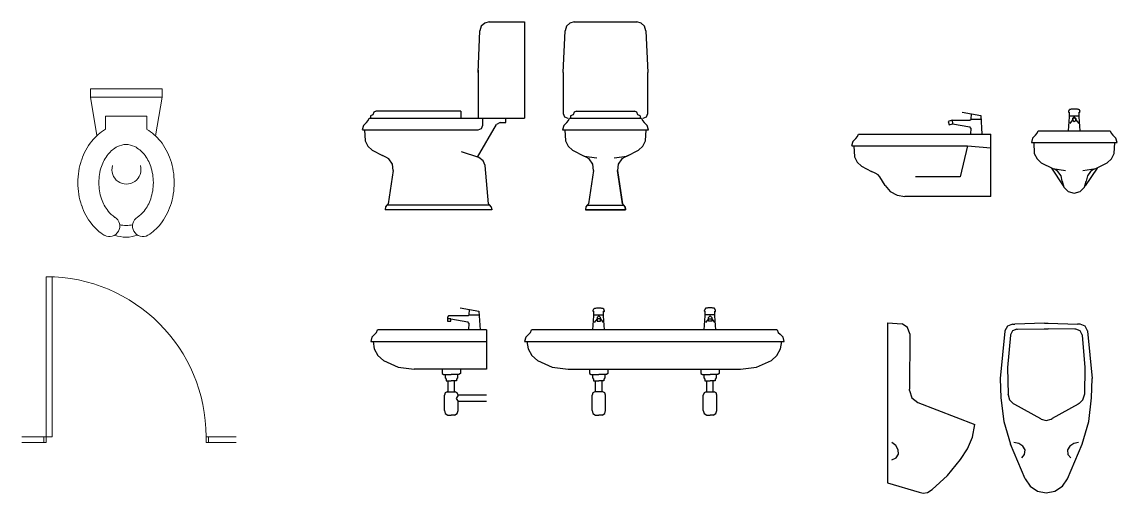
# Model space of a CAD drawing. Header units: millimetres. Extents: x -4763 to 645, y -25 to 217.
# Drawn here: x -50.198 to -45.472, y 3.219 to 5.25 of the extents above; entities that cross this region are included whole.
import ezdxf

# ---------------------------------------------------------------- set-up
doc = ezdxf.new("R2010")
doc.units = ezdxf.units.MM
doc.header["$LTSCALE"] = 0.5
doc.linetypes.add('DASHED', pattern=[15, 12, -3])
doc.layers.add('A223G3', color=3, linetype='Continuous', lineweight=0)
doc.layers.add('A740G3', color=3, linetype='Continuous', lineweight=0)
doc.layers.add('MEBEL', color=7, linetype='DASHED')

# ---------------------------------------------------------------- blocks, each defined once
blk = doc.blocks.new('*B244')
at = {"layer": 'A740G3', "color": 0, "linetype": 'ByBlock'}
for p, q in [((105, 0), (105, 690)), ((130, 0), (130, 690)), ((95, 0), (105, 0)), ((95, -25), (95, 0)), ((105, 0), (105, -25)), ((105, 0), (130, 0)), ((795, -25), (795, 0)), ((795, 0), (805, 0)), ((805, 0), (805, -25)), ((105, -25), (95, -25)), ((805, -25), (795, -25))]:
    blk.add_line(p, q, dxfattribs=at)
blk.add_arc((105, 0), 690, 0, 90, dxfattribs=at)
blk = doc.blocks.new('*B245')
at = {"layer": 'A740G3', "color": 0, "linetype": 'ByBlock'}
for p, q in [((604.7, 1500), (295.3, 1500)), ((295.3, 1500), (295.3, 1463.3)), ((604.7, 1500), (604.7, 1463.3)), ((604.7, 1463.3), (295.3, 1463.3)), ((295.3, 1463.3), (323.7, 1298.3)), ((604.7, 1463.3), (576.2, 1297.6)), ((360.5, 1382.5), (539.5, 1382.5)), ((360.5, 1325.6), (360.5, 1382.5)), ((539.5, 1325.6), (539.5, 1382.4))]:
    blk.add_line(p, q, dxfattribs=at)
for centre, radius, start, end in [((539.5, 1382.4), 0.05, 0, 90), ((470.6, 1139.2), 216.6, 120.5718, 141.417), ((418.4, 1127.6), 231.7, 39.2646, 58.544), ((497.7, 1116), 252.1, 141.1425, 161.9877), ((495.7, 1108.6), 165.4, 120.2826, 138.5723), ((459.2, 1140.4), 120.6, 94.5741, 112.8639), ((439.9, 1140.4), 120.6, 67.1361, 85.4259), ((403.4, 1108.6), 165.4, 41.4277, 59.7174), ((383.3, 1106.2), 272.4, 18.7952, 38.0746), ((517.5, 1101.7), 275.6, 160.434, 181.2792), ((520.1, 1103.9), 187.2, 142.4202, 160.71), ((379, 1103.9), 187.2, 19.29, 37.5798), ((359.4, 1098.2), 297.7, 359.5037, 18.783), ((555.7, 1095.6), 223.7, 161.7117, 180.0015), ((451, 1151.5), 62.5, 163.7398, 376.2602), ((343.4, 1095.6), 223.7, 359.9985, 18.2883), ((517.5, 1089.4), 275.6, 178.7208, 199.566), ((555.7, 1095.6), 223.7, 179.9985, 198.2883), ((343.4, 1095.6), 223.7, 341.7117, 0.0015), ((359.4, 1093), 297.7, 341.217, 0.4963), ((497.7, 1075.1), 252.1, 198.0123, 218.8575), ((520.1, 1087.2), 187.2, 199.29, 217.5798), ((379, 1087.2), 187.2, 322.4202, 340.71), ((383.3, 1084.9), 272.4, 321.9254, 341.2048), ((377.4, 908.4), 45.1, 242.0583, 57.8952), ((470.6, 1052), 126.6, 218.5831, 236.8729), ((522.6, 908.4), 45.1, 122.1048, 297.9417), ((428.5, 1052), 126.6, 303.1272, 321.4169), ((461.2, 1041.3), 202.5, 217.9002, 238.7454), ((449.6, 1011.4), 100.8, 254.2189, 270), ((449.6, 1011.4), 100.8, 270, 286.3298), ((428.5, 1052), 216.6, 302.1376, 321.4169), ((449.6, 1011.4), 150.8, 250.618, 270), ((449.6, 1011.4), 150.8, 270, 289.6031)]:
    blk.add_arc(centre, radius, start, end, dxfattribs=at)
blk = doc.blocks.new('*B246')
at = {"layer": 'A740G3', "color": 0, "linetype": 'ByBlock'}
for p, q in [((95, 0), (0, 0)), ((805, 0), (925, 0)), ((95, -25), (0, -25)), ((805, -25), (925, -25))]:
    blk.add_line(p, q, dxfattribs=at)
at = {"layer": 'A223G3', "color": 0, "linetype": 'ByBlock'}
for name in ['*B245', '*B244']:
    blk.add_blockref(name, (0, 0), dxfattribs=at)
blk = doc.blocks.new('PLUMBING0018')
at = {"color": 0, "linetype": 'ByBlock'}
blk.add_blockref('*B246', (0, 0), dxfattribs=at)

msp = doc.modelspace()

# ---------------------------------------------------------------- linework, layer by layer
at = {"layer": 'MEBEL', "linetype": 'Continuous'}
for p, q in [((-48.20074, 5.24541), (-48.21529, 5.23149)), ((-48.18125, 5.25048), (-48.20074, 5.24541)), ((-48.18125, 5.25048), (-48.02916, 5.25048)), ((-48.02916, 5.25048), (-48.02916, 4.83548)), ((-47.83367, 5.24541), (-47.84822, 5.23149)), ((-47.81418, 5.25048), (-47.83367, 5.24541)), ((-47.81418, 5.25048), (-47.54497, 5.25048)), ((-47.52548, 5.24541), (-47.54497, 5.25048)), ((-47.51093, 5.23149), (-47.52548, 5.24541)), ((-48.22917, 5.03303), (-48.22122, 5.21225)), ((-48.21529, 5.23149), (-48.22122, 5.21225)), ((-47.86209, 5.03303), (-47.85414, 5.21225)), ((-47.84822, 5.23149), (-47.85414, 5.21225)), ((-47.50501, 5.21225), (-47.51093, 5.23149)), ((-47.50501, 5.21225), (-47.49706, 5.03303)), ((-48.22917, 5.04298), (-48.22917, 4.83548)), ((-47.86209, 5.03303), (-47.86209, 4.85558)), ((-47.49706, 4.85558), (-47.49706, 5.03303)), ((-45.68096, 4.86551), (-45.67805, 4.87262)), ((-45.67805, 4.87262), (-45.67747, 4.87325)), ((-45.67747, 4.87325), (-45.67625, 4.87386)), ((-45.67625, 4.87386), (-45.67443, 4.87442)), ((-45.67443, 4.87442), (-45.67207, 4.87492)), ((-45.67207, 4.87492), (-45.66925, 4.87534)), ((-45.66925, 4.87534), (-45.66604, 4.87566)), ((-45.66604, 4.87566), (-45.66256, 4.87589)), ((-45.66256, 4.87589), (-45.65891, 4.876)), ((-45.65891, 4.876), (-45.6552, 4.876)), ((-45.6552, 4.876), (-45.65155, 4.87589)), ((-45.65155, 4.87589), (-45.64806, 4.87566)), ((-45.64806, 4.87566), (-45.64486, 4.87534)), ((-45.64486, 4.87534), (-45.64204, 4.87492)), ((-45.64204, 4.87492), (-45.63968, 4.87442)), ((-45.63968, 4.87442), (-45.63786, 4.87386)), ((-45.63786, 4.87386), (-45.63664, 4.87325)), ((-45.63664, 4.87325), (-45.63605, 4.87262)), ((-45.63605, 4.87262), (-45.63315, 4.86551)), ((-48.7108, 4.81683), (-48.70318, 4.82503)), ((-48.70318, 4.82503), (-48.69873, 4.83558)), ((-48.69873, 4.83548), (-48.10896, 4.83548)), ((-48.68377, 4.85048), (-48.69406, 4.84527)), ((-48.69406, 4.84527), (-48.69406, 4.83542)), ((-48.67937, 4.86108), (-48.68377, 4.85048)), ((-48.67937, 4.86108), (-48.68377, 4.85048)), ((-48.66877, 4.86548), (-48.67937, 4.86108)), ((-48.66877, 4.86548), (-48.67937, 4.86108)), ((-48.30417, 4.86548), (-48.66991, 4.86548)), ((-48.30417, 4.86548), (-48.30417, 4.83548)), ((-48.20917, 4.80548), (-48.20917, 4.83548)), ((-48.10896, 4.81728), (-48.10896, 4.83548)), ((-48.10896, 4.83548), (-48.02916, 4.83548)), ((-47.86209, 4.85558), (-47.85624, 4.84144)), ((-47.85624, 4.84144), (-47.84209, 4.83558)), ((-47.84662, 4.81683), (-47.83899, 4.82503)), ((-47.83899, 4.82503), (-47.83455, 4.83558)), ((-47.83461, 4.83542), (-47.83455, 4.83558)), ((-47.83461, 4.83542), (-47.52461, 4.83558)), ((-47.81958, 4.85048), (-47.82987, 4.84527)), ((-47.82987, 4.84527), (-47.82987, 4.83542)), ((-47.81519, 4.86108), (-47.81958, 4.85048)), ((-47.81519, 4.86108), (-47.81958, 4.85048)), ((-47.80458, 4.86548), (-47.81519, 4.86108)), ((-47.80458, 4.86548), (-47.81519, 4.86108)), ((-47.80458, 4.86548), (-47.55457, 4.86548)), ((-47.80458, 4.86548), (-47.55457, 4.86548)), ((-47.54396, 4.86108), (-47.55457, 4.86548)), ((-47.54396, 4.86108), (-47.55457, 4.86548)), ((-47.53957, 4.85048), (-47.54396, 4.86108)), ((-47.53957, 4.85048), (-47.54396, 4.86108)), ((-47.52928, 4.84527), (-47.53957, 4.85048)), ((-47.52928, 4.84527), (-47.52928, 4.83558)), ((-47.52461, 4.83558), (-47.52455, 4.83542)), ((-47.52461, 4.83558), (-47.52016, 4.82503)), ((-47.52016, 4.82503), (-47.51253, 4.81683)), ((-47.51706, 4.83558), (-47.50292, 4.84144)), ((-47.50292, 4.84144), (-47.49706, 4.85558)), ((-46.18403, 4.82633), (-46.20151, 4.82116)), ((-46.20151, 4.82116), (-46.19726, 4.80677)), ((-46.18403, 4.82633), (-46.18186, 4.81133)), ((-46.18403, 4.82633), (-46.10678, 4.82633)), ((-46.14046, 4.86105), (-46.06039, 4.84693)), ((-46.10678, 4.82633), (-46.10178, 4.83108)), ((-46.10178, 4.83108), (-46.10063, 4.85403)), ((-46.10178, 4.83108), (-46.05934, 4.83108)), ((-46.06039, 4.84693), (-46.05502, 4.76633)), ((-45.68206, 4.78127), (-45.67805, 4.84128)), ((-45.68096, 4.86157), (-45.68096, 4.86551)), ((-45.68087, 4.86082), (-45.68096, 4.86157)), ((-45.67999, 4.86007), (-45.68087, 4.86082)), ((-45.67835, 4.85937), (-45.67999, 4.86007)), ((-45.67815, 4.85932), (-45.67835, 4.85937)), ((-45.67805, 4.84128), (-45.67805, 4.86128)), ((-45.67805, 4.84603), (-45.63605, 4.84603)), ((-45.66425, 4.82891), (-45.67665, 4.81262)), ((-45.65705, 4.84128), (-45.66425, 4.83408)), ((-45.66425, 4.83408), (-45.66425, 4.82891)), ((-45.66214, 4.834), (-45.66425, 4.82891)), ((-45.66425, 4.82891), (-45.66214, 4.82383)), ((-45.65705, 4.83611), (-45.66214, 4.834)), ((-45.66214, 4.82383), (-45.65705, 4.82172)), ((-45.64986, 4.83408), (-45.65705, 4.84128)), ((-45.65197, 4.834), (-45.65705, 4.83611)), ((-45.65705, 4.82172), (-45.65197, 4.82383)), ((-45.64986, 4.82891), (-45.65197, 4.834)), ((-45.65197, 4.82383), (-45.64986, 4.82891)), ((-45.64986, 4.83408), (-45.64986, 4.82891)), ((-45.64986, 4.82891), (-45.63746, 4.81262)), ((-45.63605, 4.84128), (-45.63605, 4.86128)), ((-45.63205, 4.78127), (-45.63605, 4.84128)), ((-45.63576, 4.85937), (-45.63595, 4.85932)), ((-45.63412, 4.86007), (-45.63576, 4.85937)), ((-45.63324, 4.86082), (-45.63412, 4.86007)), ((-45.63315, 4.86157), (-45.63324, 4.86082)), ((-45.63315, 4.86157), (-45.63315, 4.86551)), ((-48.72393, 4.80359), (-48.72873, 4.78558)), ((-48.72835, 4.78548), (-48.22917, 4.78548)), ((-48.7108, 4.81683), (-48.72393, 4.80359)), ((-48.71877, 4.78548), (-48.71597, 4.73793)), ((-48.23189, 4.66755), (-48.14988, 4.80898)), ((-48.22917, 4.78548), (-48.21503, 4.79133)), ((-48.21503, 4.79133), (-48.20917, 4.80548)), ((-48.13366, 4.81728), (-48.14988, 4.80898)), ((-48.13366, 4.81728), (-48.10896, 4.81728)), ((-47.85975, 4.80359), (-47.86455, 4.78558)), ((-47.86455, 4.78558), (-47.49461, 4.78558)), ((-47.84662, 4.81683), (-47.85975, 4.80359)), ((-47.85459, 4.78548), (-47.85179, 4.73793)), ((-47.49941, 4.80359), (-47.51253, 4.81683)), ((-47.50736, 4.73793), (-47.50457, 4.78548)), ((-47.49461, 4.78558), (-47.49941, 4.80359)), ((-46.19726, 4.80677), (-46.18186, 4.81133)), ((-46.18186, 4.81133), (-46.10745, 4.79826)), ((-46.10325, 4.7929), (-46.10745, 4.79826)), ((-46.10325, 4.7929), (-46.10502, 4.76633)), ((-45.81644, 4.7708), (-45.81199, 4.78135)), ((-45.81205, 4.78119), (-45.81199, 4.78135)), ((-45.81205, 4.78119), (-45.50205, 4.78119)), ((-45.50205, 4.78135), (-45.502, 4.78119)), ((-45.50205, 4.78135), (-45.49761, 4.7708)), ((-48.71597, 4.73793), (-48.70437, 4.71519)), ((-47.85179, 4.73793), (-47.84018, 4.71519)), ((-47.51897, 4.71519), (-47.50736, 4.73793)), ((-46.6128, 4.73444), (-46.6176, 4.71643)), ((-46.59967, 4.74768), (-46.6128, 4.73444)), ((-46.59967, 4.74768), (-46.59205, 4.75588)), ((-46.59205, 4.75588), (-46.5876, 4.76643)), ((-46.5876, 4.76633), (-46.01725, 4.76633)), ((-46.01725, 4.49728), (-46.01725, 4.76633)), ((-45.83719, 4.74936), (-45.84199, 4.73135)), ((-45.84199, 4.73135), (-45.47205, 4.73135)), ((-45.82407, 4.7626), (-45.83719, 4.74936)), ((-45.83203, 4.73124), (-45.82924, 4.68369)), ((-45.82407, 4.7626), (-45.81644, 4.7708)), ((-45.49761, 4.7708), (-45.48998, 4.7626)), ((-45.47685, 4.74936), (-45.48998, 4.7626)), ((-45.48481, 4.68369), (-45.48201, 4.73124)), ((-45.47205, 4.73135), (-45.47685, 4.74936)), ((-48.70437, 4.71519), (-48.68624, 4.69721)), ((-48.68624, 4.69721), (-48.64232, 4.6745)), ((-48.22567, 4.66551), (-48.30109, 4.69024)), ((-47.84018, 4.71519), (-47.82205, 4.69721)), ((-47.82205, 4.69721), (-47.77215, 4.67249)), ((-47.587, 4.67249), (-47.5371, 4.69721)), ((-47.5371, 4.69721), (-47.51897, 4.71519)), ((-46.61722, 4.71633), (-46.11808, 4.71633)), ((-46.60764, 4.71633), (-46.60484, 4.66878)), ((-46.11808, 4.71633), (-46.14936, 4.5831)), ((-46.11808, 4.71633), (-46.01725, 4.70815)), ((-45.82924, 4.68369), (-45.81763, 4.66095)), ((-45.49642, 4.66095), (-45.48481, 4.68369)), ((-48.62664, 4.66794), (-48.64232, 4.6745)), ((-48.61465, 4.66052), (-48.62664, 4.66794)), ((-48.59891, 4.63767), (-48.61465, 4.66052)), ((-48.59597, 4.61007), (-48.59891, 4.63767)), ((-48.20678, 4.65236), (-48.22567, 4.66551)), ((-48.19828, 4.63097), (-48.20678, 4.65236)), ((-47.76246, 4.66794), (-47.77813, 4.6745)), ((-47.77215, 4.67249), (-47.71711, 4.66399)), ((-47.75047, 4.66052), (-47.76246, 4.66794)), ((-47.73473, 4.63767), (-47.75047, 4.66052)), ((-47.73179, 4.61007), (-47.73473, 4.63767)), ((-47.64204, 4.66399), (-47.587, 4.67249)), ((-47.62443, 4.63767), (-47.62737, 4.61007)), ((-47.60868, 4.66052), (-47.62443, 4.63767)), ((-47.59669, 4.66794), (-47.60868, 4.66052)), ((-47.58102, 4.6745), (-47.59669, 4.66794)), ((-46.60484, 4.66878), (-46.59324, 4.64603)), ((-46.59324, 4.64603), (-46.57511, 4.62805)), ((-45.81763, 4.66095), (-45.7995, 4.64297)), ((-45.7995, 4.64297), (-45.7496, 4.61825)), ((-45.56445, 4.61825), (-45.51455, 4.64297)), ((-45.51455, 4.64297), (-45.49642, 4.66095)), ((-48.59597, 4.61007), (-48.61655, 4.46639)), ((-48.18395, 4.46639), (-48.19828, 4.63097)), ((-47.73179, 4.61007), (-47.75238, 4.46639)), ((-47.73179, 4.61007), (-47.75237, 4.46639)), ((-47.62737, 4.61007), (-47.60678, 4.46639)), ((-47.60678, 4.46639), (-47.62737, 4.61007)), ((-46.57511, 4.62805), (-46.53119, 4.60535)), ((-46.51552, 4.59879), (-46.53119, 4.60535)), ((-46.50353, 4.59137), (-46.51552, 4.59879)), ((-46.49581, 4.5831), (-46.50353, 4.59137)), ((-45.75558, 4.62026), (-45.70492, 4.54453)), ((-45.73991, 4.6137), (-45.75558, 4.62026)), ((-45.7496, 4.61825), (-45.69456, 4.60974)), ((-45.72792, 4.60628), (-45.73991, 4.6137)), ((-45.7137, 4.58713), (-45.72792, 4.60628)), ((-45.70866, 4.56383), (-45.7137, 4.58713)), ((-45.61949, 4.60974), (-45.56445, 4.61825)), ((-45.55847, 4.62026), (-45.60913, 4.54453)), ((-45.60035, 4.58713), (-45.60539, 4.56383)), ((-45.58613, 4.60628), (-45.60035, 4.58713)), ((-45.57414, 4.6137), (-45.58613, 4.60628)), ((-45.55847, 4.62026), (-45.57414, 4.6137)), ((-46.47349, 4.54586), (-46.49581, 4.5831)), ((-46.47349, 4.54586), (-46.45116, 4.51997)), ((-46.14936, 4.5831), (-46.34128, 4.5831)), ((-45.70866, 4.56383), (-45.70175, 4.53801)), ((-45.70175, 4.53801), (-45.68284, 4.5191)), ((-45.6312, 4.5191), (-45.6123, 4.53801)), ((-45.6123, 4.53801), (-45.60539, 4.56383)), ((-46.45116, 4.51997), (-46.42141, 4.50312)), ((-46.42141, 4.50312), (-46.38772, 4.49728)), ((-46.01725, 4.49728), (-46.38772, 4.49728)), ((-45.68284, 4.5191), (-45.65702, 4.51219)), ((-45.65702, 4.51219), (-45.6312, 4.5191)), ((-48.62832, 4.45404), (-48.63026, 4.44048)), ((-48.62246, 4.46031), (-48.62832, 4.45404)), ((-48.62246, 4.46031), (-48.61656, 4.46639)), ((-48.17805, 4.46031), (-48.62246, 4.46031)), ((-48.18395, 4.46639), (-48.17805, 4.46031)), ((-48.17218, 4.45404), (-48.17805, 4.46031)), ((-48.17218, 4.45404), (-48.17024, 4.44048)), ((-47.76414, 4.45404), (-47.76608, 4.44048)), ((-47.76414, 4.45404), (-47.76608, 4.44048)), ((-47.75827, 4.46031), (-47.76414, 4.45404)), ((-47.75827, 4.46031), (-47.76414, 4.45404)), ((-47.75827, 4.46031), (-47.75238, 4.46639)), ((-47.75827, 4.46031), (-47.75238, 4.46639)), ((-47.75827, 4.46031), (-47.60088, 4.46031)), ((-47.60678, 4.46639), (-47.60088, 4.46031)), ((-47.60678, 4.46639), (-47.60088, 4.46031)), ((-47.59501, 4.45404), (-47.60088, 4.46031)), ((-47.59501, 4.45404), (-47.60088, 4.46031)), ((-47.59501, 4.45404), (-47.59307, 4.44048)), ((-47.59307, 4.44048), (-47.59501, 4.45404)), ((-48.17024, 4.44048), (-48.63026, 4.44048)), ((-47.59307, 4.44048), (-47.76608, 4.44048)), ((-47.76608, 4.44048), (-47.59307, 4.44048)), ((-47.76608, 4.44048), (-47.59307, 4.44048)), ((-48.30606, 4.01763), (-48.22599, 4.00351)), ((-47.72352, 4.01655), (-47.7207, 4.01697)), ((-47.7207, 4.01697), (-47.71749, 4.01729)), ((-47.71749, 4.01729), (-47.71401, 4.01752)), ((-47.71401, 4.01752), (-47.71036, 4.01763)), ((-47.71036, 4.01763), (-47.70665, 4.01763)), ((-47.70665, 4.01763), (-47.703, 4.01752)), ((-47.703, 4.01752), (-47.69951, 4.01729)), ((-47.69951, 4.01729), (-47.69631, 4.01697)), ((-47.69631, 4.01697), (-47.69349, 4.01655)), ((-47.2407, 4.01697), (-47.24352, 4.01655)), ((-47.23749, 4.01729), (-47.2407, 4.01697)), ((-47.23401, 4.01752), (-47.23749, 4.01729)), ((-47.23036, 4.01763), (-47.23401, 4.01752)), ((-47.22665, 4.01763), (-47.23036, 4.01763)), ((-47.223, 4.01752), (-47.22665, 4.01763)), ((-47.21951, 4.01729), (-47.223, 4.01752)), ((-47.21631, 4.01697), (-47.21951, 4.01729)), ((-47.21349, 4.01655), (-47.21631, 4.01697)), ((-48.35684, 3.98291), (-48.36184, 3.97791)), ((-48.36184, 3.97791), (-48.36184, 3.96054)), ((-48.34746, 3.97054), (-48.36184, 3.97054)), ((-48.27237, 3.98291), (-48.35684, 3.98291)), ((-48.34746, 3.96054), (-48.34746, 3.97054)), ((-48.34746, 3.97054), (-48.27279, 3.9577)), ((-48.27237, 3.98291), (-48.26738, 3.98766)), ((-48.26738, 3.98766), (-48.26623, 4.01061)), ((-48.26738, 3.98766), (-48.22493, 3.98766)), ((-48.22599, 4.00351), (-48.22062, 3.92291)), ((-47.7335, 3.92291), (-47.7295, 3.98291)), ((-47.7324, 4.00714), (-47.7295, 4.01425)), ((-47.7324, 4.0032), (-47.7324, 4.00714)), ((-47.73231, 4.00245), (-47.7324, 4.0032)), ((-47.73143, 4.0017), (-47.73231, 4.00245)), ((-47.7298, 4.001), (-47.73143, 4.0017)), ((-47.7296, 4.00095), (-47.7298, 4.001)), ((-47.7295, 4.01425), (-47.72892, 4.01488)), ((-47.7295, 3.98291), (-47.7295, 4.00291)), ((-47.7295, 3.98766), (-47.6875, 3.98766)), ((-47.72892, 4.01488), (-47.72769, 4.01549)), ((-47.7157, 3.97054), (-47.7281, 3.95425)), ((-47.72769, 4.01549), (-47.72588, 4.01605)), ((-47.72588, 4.01605), (-47.72352, 4.01655)), ((-47.7085, 3.98291), (-47.7157, 3.97572)), ((-47.7157, 3.97572), (-47.7157, 3.96054)), ((-47.70131, 3.97054), (-47.7157, 3.97054)), ((-47.70131, 3.97572), (-47.7085, 3.98291)), ((-47.70131, 3.96054), (-47.70131, 3.97572)), ((-47.70131, 3.97054), (-47.68891, 3.95425)), ((-47.69349, 4.01655), (-47.69113, 4.01605)), ((-47.69113, 4.01605), (-47.68931, 4.01549)), ((-47.68931, 4.01549), (-47.68809, 4.01488)), ((-47.68809, 4.01488), (-47.6875, 4.01425)), ((-47.6875, 4.01425), (-47.6846, 4.00714)), ((-47.6875, 3.98291), (-47.6875, 4.00291)), ((-47.6835, 3.92291), (-47.6875, 3.98291)), ((-47.68721, 4.001), (-47.68741, 4.00095)), ((-47.68557, 4.0017), (-47.68721, 4.001)), ((-47.68469, 4.00245), (-47.68557, 4.0017)), ((-47.6846, 4.0032), (-47.68469, 4.00245)), ((-47.6846, 4.0032), (-47.6846, 4.00714)), ((-47.2535, 3.92291), (-47.2495, 3.98291)), ((-47.2495, 4.01425), (-47.2524, 4.00714)), ((-47.2524, 4.0032), (-47.2524, 4.00714)), ((-47.2524, 4.0032), (-47.25231, 4.00245)), ((-47.25231, 4.00245), (-47.25143, 4.0017)), ((-47.25143, 4.0017), (-47.2498, 4.001)), ((-47.2498, 4.001), (-47.2496, 4.00095)), ((-47.24892, 4.01488), (-47.2495, 4.01425)), ((-47.2495, 3.98291), (-47.2495, 4.00291)), ((-47.2075, 3.98766), (-47.2495, 3.98766)), ((-47.24769, 4.01549), (-47.24892, 4.01488)), ((-47.2357, 3.97054), (-47.2481, 3.95425)), ((-47.24588, 4.01605), (-47.24769, 4.01549)), ((-47.24352, 4.01655), (-47.24588, 4.01605)), ((-47.2285, 3.98291), (-47.2357, 3.97572)), ((-47.2357, 3.96054), (-47.2357, 3.97572)), ((-47.2357, 3.97054), (-47.22131, 3.97054)), ((-47.22131, 3.97572), (-47.2285, 3.98291)), ((-47.22131, 3.97572), (-47.22131, 3.96054)), ((-47.22131, 3.97054), (-47.20891, 3.95425)), ((-47.21113, 4.01605), (-47.21349, 4.01655)), ((-47.20931, 4.01549), (-47.21113, 4.01605)), ((-47.20809, 4.01488), (-47.20931, 4.01549)), ((-47.2075, 4.01425), (-47.20809, 4.01488)), ((-47.2046, 4.00714), (-47.2075, 4.01425)), ((-47.2075, 3.98291), (-47.2075, 4.00291)), ((-47.2035, 3.92291), (-47.2075, 3.98291)), ((-47.20741, 4.00095), (-47.20721, 4.001)), ((-47.20721, 4.001), (-47.20557, 4.0017)), ((-47.20557, 4.0017), (-47.20469, 4.00245)), ((-47.20469, 4.00245), (-47.2046, 4.0032)), ((-47.2046, 4.0032), (-47.2046, 4.00714)), ((-48.66709, 3.91236), (-48.66264, 3.92291)), ((-48.19264, 3.92291), (-48.66264, 3.92291)), ((-48.36184, 3.96054), (-48.34746, 3.96054)), ((-48.26865, 3.95244), (-48.27279, 3.9577)), ((-48.26865, 3.95244), (-48.27062, 3.92291)), ((-48.19264, 3.92291), (-48.19264, 3.7529)), ((-48.00295, 3.91236), (-47.9985, 3.92291)), ((-46.9385, 3.92291), (-47.9985, 3.92291)), ((-47.7157, 3.96054), (-47.70131, 3.96054)), ((-47.22131, 3.96054), (-47.2357, 3.96054)), ((-46.9385, 3.92291), (-46.93406, 3.91236)), ((-46.46312, 3.95323), (-46.39978, 3.94868)), ((-46.46312, 3.95323), (-46.46312, 3.26412)), ((-46.37608, 3.93299), (-46.39978, 3.94868)), ((-46.36692, 3.90607), (-46.37608, 3.93299)), ((-45.94564, 3.9391), (-45.956, 3.91814)), ((-45.92399, 3.94793), (-45.94564, 3.9391)), ((-45.92398, 3.94793), (-45.91308, 3.94821)), ((-45.90513, 3.92604), (-45.92351, 3.91872)), ((-45.78547, 3.95141), (-45.91308, 3.94821)), ((-45.90512, 3.92605), (-45.90122, 3.92609)), ((-45.90122, 3.92609), (-45.78611, 3.92737)), ((-45.78611, 3.92737), (-45.76944, 3.92737)), ((-45.78547, 3.95141), (-45.77009, 3.95141)), ((-45.77009, 3.95141), (-45.64248, 3.94821)), ((-45.65434, 3.92609), (-45.76944, 3.92737)), ((-45.65043, 3.92605), (-45.65434, 3.92609)), ((-45.63205, 3.91872), (-45.65043, 3.92604)), ((-45.63157, 3.94793), (-45.64248, 3.94821)), ((-45.60992, 3.9391), (-45.63157, 3.94793)), ((-45.59955, 3.91814), (-45.60992, 3.9391)), ((-48.68784, 3.89092), (-48.69264, 3.87291)), ((-48.67471, 3.90415), (-48.68784, 3.89092)), ((-48.67471, 3.90415), (-48.66709, 3.91236)), ((-48.0237, 3.89092), (-48.0285, 3.87291)), ((-48.01058, 3.90415), (-48.0237, 3.89092)), ((-48.01058, 3.90415), (-48.00295, 3.91236)), ((-46.93406, 3.91236), (-46.92643, 3.90415)), ((-46.9133, 3.89092), (-46.92643, 3.90415)), ((-46.9085, 3.87291), (-46.9133, 3.89092)), ((-46.36692, 3.90607), (-46.36713, 3.66779)), ((-45.95604, 3.91775), (-45.97592, 3.71354)), ((-45.956, 3.91814), (-45.95604, 3.91775)), ((-45.93232, 3.8998), (-45.9445, 3.76131)), ((-45.93222, 3.90096), (-45.93232, 3.8998)), ((-45.92351, 3.91872), (-45.93222, 3.90096)), ((-45.62334, 3.90096), (-45.63205, 3.91872)), ((-45.62334, 3.90096), (-45.62324, 3.8998)), ((-45.62324, 3.8998), (-45.61106, 3.76131)), ((-45.59955, 3.91814), (-45.59952, 3.91775)), ((-45.59952, 3.91775), (-45.57964, 3.71354)), ((-48.69264, 3.87291), (-48.19264, 3.87291)), ((-48.68264, 3.87291), (-48.6772, 3.84093)), ((-48.6772, 3.84093), (-48.66148, 3.81256)), ((-48.0285, 3.87291), (-46.9085, 3.87291)), ((-48.0185, 3.87291), (-48.01306, 3.84093)), ((-48.01306, 3.84093), (-47.99735, 3.81256)), ((-46.93966, 3.81256), (-46.92395, 3.84093)), ((-46.92395, 3.84093), (-46.9185, 3.87291)), ((-48.66148, 3.81256), (-48.63727, 3.79099)), ((-48.63727, 3.79099), (-48.57363, 3.76261)), ((-47.99735, 3.81256), (-47.97313, 3.79099)), ((-47.97313, 3.79099), (-47.9095, 3.76261)), ((-47.02751, 3.76261), (-46.96387, 3.79099)), ((-46.96387, 3.79099), (-46.93966, 3.81256)), ((-48.57363, 3.76261), (-48.50464, 3.7529)), ((-48.19264, 3.7529), (-48.50464, 3.7529)), ((-48.38441, 3.7529), (-48.38441, 3.73506)), ((-48.38441, 3.73506), (-48.37805, 3.72994)), ((-48.30565, 3.73506), (-48.31202, 3.72994)), ((-48.30565, 3.7529), (-48.30565, 3.73506)), ((-47.9095, 3.76261), (-47.8405, 3.7529)), ((-47.8405, 3.7529), (-47.0965, 3.7529)), ((-47.74789, 3.7529), (-47.74789, 3.73506)), ((-47.74789, 3.73506), (-47.74152, 3.72994)), ((-47.66912, 3.73506), (-47.67549, 3.72994)), ((-47.66912, 3.7529), (-47.66912, 3.73506)), ((-47.26788, 3.7529), (-47.26788, 3.73506)), ((-47.26788, 3.73506), (-47.26152, 3.72994)), ((-47.18912, 3.73506), (-47.19549, 3.72994)), ((-47.18912, 3.7529), (-47.18912, 3.73506)), ((-47.0965, 3.7529), (-47.02751, 3.76261)), ((-45.9445, 3.76131), (-45.94258, 3.64462)), ((-45.61106, 3.76131), (-45.61298, 3.64462)), ((-48.37805, 3.72994), (-48.34503, 3.72994)), ((-48.37151, 3.72994), (-48.37151, 3.71579)), ((-48.37151, 3.71579), (-48.36736, 3.71062)), ((-48.36736, 3.71062), (-48.36736, 3.70283)), ((-48.36736, 3.70283), (-48.34503, 3.70283)), ((-48.36736, 3.70283), (-48.34503, 3.70283)), ((-48.35903, 3.65638), (-48.35903, 3.70283)), ((-48.31202, 3.72994), (-48.34503, 3.72994)), ((-48.32271, 3.70283), (-48.34503, 3.70283)), ((-48.33103, 3.65638), (-48.33103, 3.70283)), ((-48.31855, 3.71579), (-48.32271, 3.71062)), ((-48.32271, 3.71062), (-48.32271, 3.70283)), ((-48.31855, 3.72994), (-48.31855, 3.71579)), ((-47.74152, 3.72994), (-47.7085, 3.72994)), ((-47.73498, 3.72994), (-47.73498, 3.71579)), ((-47.73498, 3.71579), (-47.73083, 3.71062)), ((-47.73083, 3.71062), (-47.73083, 3.70283)), ((-47.73083, 3.70283), (-47.7085, 3.70283)), ((-47.7225, 3.65638), (-47.7225, 3.70283)), ((-47.67549, 3.72994), (-47.7085, 3.72994)), ((-47.68618, 3.70283), (-47.7085, 3.70283)), ((-47.68618, 3.70283), (-47.7085, 3.70283)), ((-47.6945, 3.65638), (-47.6945, 3.70283)), ((-47.68203, 3.71579), (-47.68618, 3.71062)), ((-47.68618, 3.71062), (-47.68618, 3.70283)), ((-47.68203, 3.72994), (-47.68203, 3.71579)), ((-47.26152, 3.72994), (-47.2285, 3.72994)), ((-47.25498, 3.72994), (-47.25498, 3.71579)), ((-47.25498, 3.71579), (-47.25083, 3.71062)), ((-47.25083, 3.71062), (-47.25083, 3.70283)), ((-47.25083, 3.70283), (-47.2285, 3.70283)), ((-47.25083, 3.70283), (-47.2285, 3.70283)), ((-47.2425, 3.65638), (-47.2425, 3.70283)), ((-47.19549, 3.72994), (-47.2285, 3.72994)), ((-47.20618, 3.70283), (-47.2285, 3.70283)), ((-47.2145, 3.65638), (-47.2145, 3.70283)), ((-47.20202, 3.71579), (-47.20618, 3.71062)), ((-47.20618, 3.71062), (-47.20618, 3.70283)), ((-47.20202, 3.72994), (-47.20202, 3.71579)), ((-45.97592, 3.71354), (-45.97348, 3.62983)), ((-45.58208, 3.62983), (-45.57964, 3.71354)), ((-48.37085, 3.65113), (-48.37417, 3.64172)), ((-48.37417, 3.57492), (-48.37417, 3.64172)), ((-48.36236, 3.65638), (-48.37085, 3.65113)), ((-48.36236, 3.65638), (-48.32771, 3.65638)), ((-48.31921, 3.65113), (-48.32771, 3.65638)), ((-48.31589, 3.64172), (-48.32354, 3.62772)), ((-48.31589, 3.64172), (-48.31921, 3.65113)), ((-48.19264, 3.64172), (-48.31589, 3.64172)), ((-47.73432, 3.65113), (-47.73764, 3.64172)), ((-47.73764, 3.57492), (-47.73764, 3.64172)), ((-47.72583, 3.65638), (-47.73432, 3.65113)), ((-47.69118, 3.65638), (-47.72583, 3.65638)), ((-47.68268, 3.65113), (-47.69118, 3.65638)), ((-47.67936, 3.64172), (-47.68268, 3.65113)), ((-47.67936, 3.57492), (-47.67936, 3.64172)), ((-47.25432, 3.65113), (-47.25764, 3.64172)), ((-47.25764, 3.57492), (-47.25764, 3.64172)), ((-47.24583, 3.65638), (-47.25432, 3.65113)), ((-47.24583, 3.65638), (-47.21118, 3.65638)), ((-47.20268, 3.65113), (-47.21118, 3.65638)), ((-47.19936, 3.64172), (-47.20268, 3.65113)), ((-47.19936, 3.57492), (-47.19936, 3.64172)), ((-46.36713, 3.66104), (-46.36713, 3.66779)), ((-46.36713, 3.66104), (-46.35751, 3.62991)), ((-45.94255, 3.64324), (-45.94258, 3.64462)), ((-45.94256, 3.64324), (-45.93631, 3.62137)), ((-45.61925, 3.62137), (-45.613, 3.64324)), ((-45.613, 3.64324), (-45.61298, 3.64462)), ((-48.32354, 3.62772), (-48.31589, 3.61372)), ((-48.31589, 3.57492), (-48.31589, 3.61372)), ((-48.19264, 3.61372), (-48.31589, 3.61372)), ((-46.35751, 3.62991), (-46.33197, 3.60969)), ((-46.33197, 3.60969), (-46.08649, 3.51475)), ((-45.97348, 3.62983), (-45.96141, 3.52838)), ((-45.93631, 3.62137), (-45.91997, 3.60553)), ((-45.91997, 3.60553), (-45.91532, 3.60294)), ((-45.91532, 3.60294), (-45.80311, 3.54043)), ((-45.64023, 3.60294), (-45.75245, 3.54043)), ((-45.63559, 3.60553), (-45.64023, 3.60294)), ((-45.63559, 3.60553), (-45.61925, 3.62137)), ((-45.59414, 3.52838), (-45.58208, 3.62983)), ((-48.37417, 3.57492), (-48.37082, 3.56182)), ((-48.37082, 3.56182), (-48.35917, 3.55492)), ((-48.35917, 3.55492), (-48.34503, 3.55492)), ((-48.33089, 3.55492), (-48.34503, 3.55492)), ((-48.33089, 3.55492), (-48.31925, 3.56182)), ((-48.31925, 3.56182), (-48.31589, 3.57492)), ((-47.73764, 3.57492), (-47.73429, 3.56182)), ((-47.73429, 3.56182), (-47.72264, 3.55492)), ((-47.72264, 3.55492), (-47.7085, 3.55492)), ((-47.69436, 3.55492), (-47.7085, 3.55492)), ((-47.69436, 3.55492), (-47.68272, 3.56182)), ((-47.68272, 3.56182), (-47.67936, 3.57492)), ((-47.25764, 3.57492), (-47.25429, 3.56182)), ((-47.25429, 3.56182), (-47.24264, 3.55492)), ((-47.24264, 3.55492), (-47.2285, 3.55492)), ((-47.21436, 3.55492), (-47.2285, 3.55492)), ((-47.21436, 3.55492), (-47.20272, 3.56182)), ((-47.20272, 3.56182), (-47.19936, 3.57492)), ((-46.09662, 3.46104), (-46.08649, 3.51475)), ((-45.96141, 3.52838), (-45.9327, 3.43033)), ((-45.79919, 3.53825), (-45.80311, 3.54043)), ((-45.7992, 3.53825), (-45.77778, 3.53269)), ((-45.77778, 3.53269), (-45.75636, 3.53825)), ((-45.75636, 3.53825), (-45.75245, 3.54043)), ((-45.62286, 3.43033), (-45.59414, 3.52838)), ((-46.11712, 3.41036), (-46.09662, 3.46104)), ((-46.42732, 3.42421), (-46.44358, 3.43726)), ((-46.41679, 3.40621), (-46.42732, 3.42421)), ((-46.41567, 3.387), (-46.41679, 3.40621)), ((-46.1472, 3.36472), (-46.11712, 3.41036)), ((-45.86886, 3.28062), (-45.9327, 3.43033)), ((-45.89662, 3.43325), (-45.91704, 3.4375)), ((-45.87908, 3.42197), (-45.89662, 3.43325)), ((-45.86937, 3.40536), (-45.87908, 3.42197)), ((-45.87107, 3.38619), (-45.86937, 3.40536)), ((-45.6867, 3.28062), (-45.62286, 3.43033)), ((-45.67648, 3.42197), (-45.68619, 3.40536)), ((-45.68619, 3.40536), (-45.68449, 3.38619)), ((-45.65894, 3.43325), (-45.67648, 3.42197)), ((-45.63852, 3.4375), (-45.65894, 3.43325)), ((-46.44365, 3.3633), (-46.42588, 3.37069)), ((-46.42588, 3.37069), (-46.41567, 3.387)), ((-46.20422, 3.29589), (-46.1472, 3.36472)), ((-45.88357, 3.37155), (-45.87107, 3.38619)), ((-45.68449, 3.38619), (-45.67199, 3.37155)), ((-46.46312, 3.26412), (-46.32662, 3.22341)), ((-46.26963, 3.23498), (-46.20422, 3.29589)), ((-45.86886, 3.28062), (-45.8473, 3.24896)), ((-45.70825, 3.24896), (-45.6867, 3.28062)), ((-46.32662, 3.22341), (-46.30869, 3.21944)), ((-46.30869, 3.21944), (-46.29044, 3.22146)), ((-46.29043, 3.22146), (-46.26963, 3.23497)), ((-45.8473, 3.24896), (-45.81535, 3.22786)), ((-45.81535, 3.22786), (-45.77778, 3.22045)), ((-45.77778, 3.22045), (-45.7402, 3.22786)), ((-45.7402, 3.22786), (-45.70825, 3.24896))]:
    msp.add_line(p, q, dxfattribs=at)

# ---------------------------------------------------------------- block references
at = {"xscale": 0.001, "yscale": 0.001, "zscale": 0.001}
msp.add_blockref('PLUMBING0018', (-50.19758, 3.46212), dxfattribs=at)

doc.saveas('drawing.dxf')
